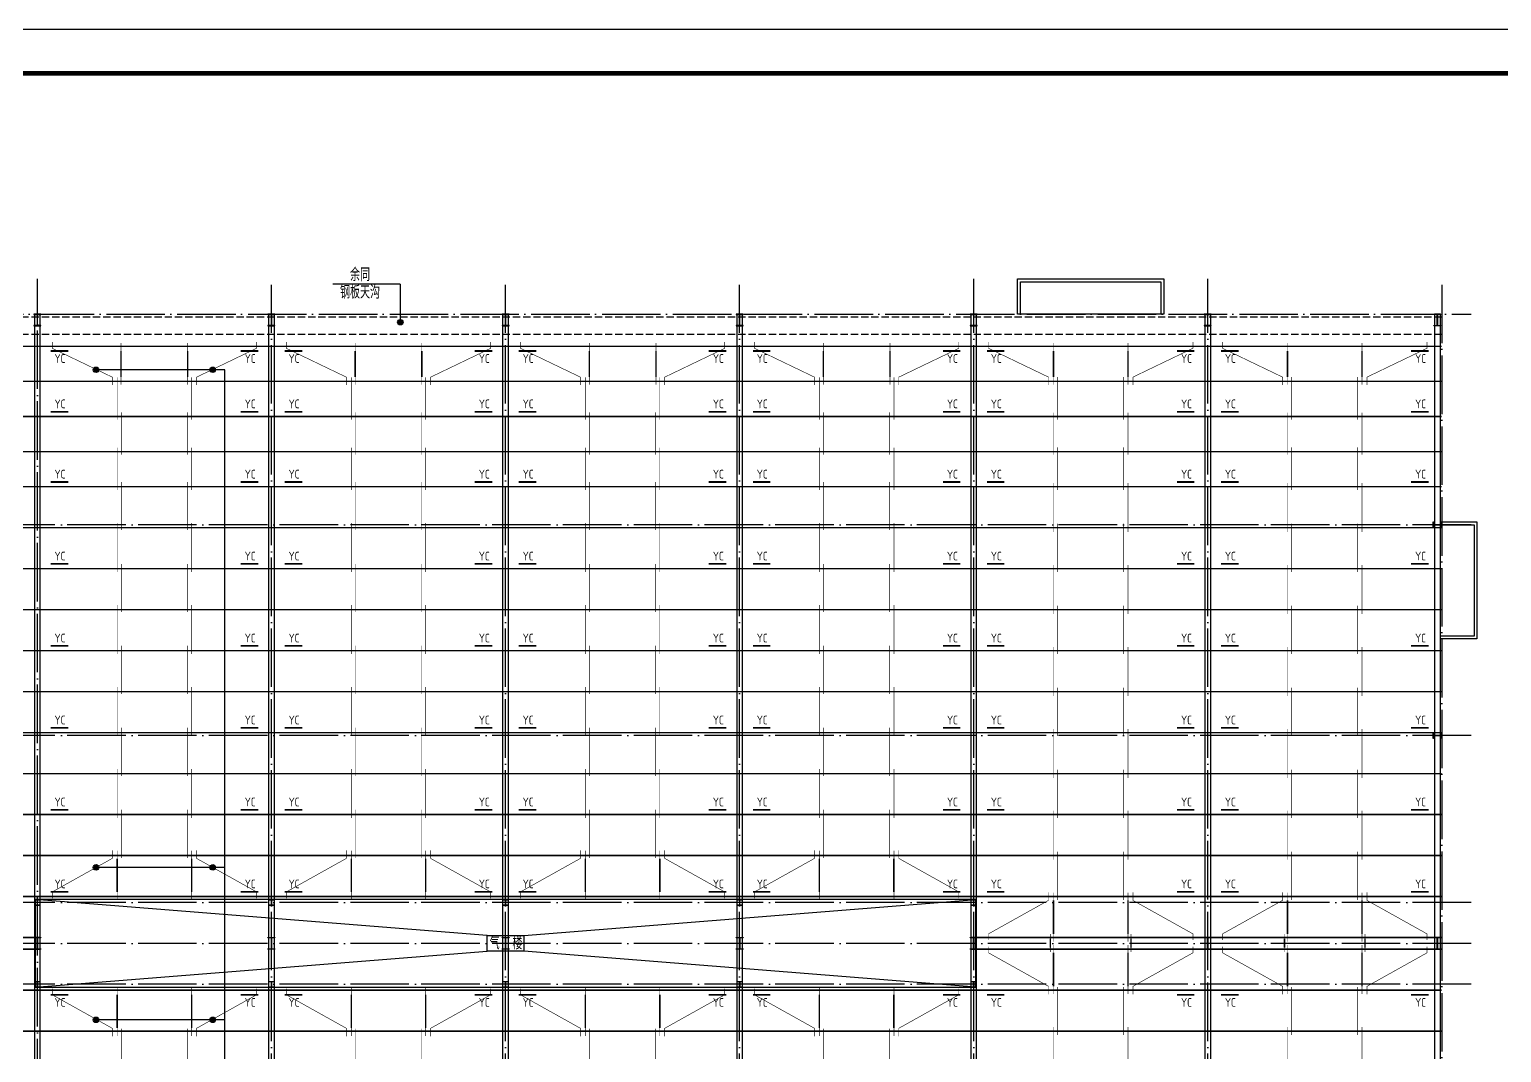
# Model space of a CAD drawing. Extents: x 32461 to 402082, y -617694 to 182569.
# Drawn here: x 104821 to 155135, y -263224 to -228270 of the extents above; entities that cross this region are included whole.
import ezdxf

# ---------------------------------------------------------------- set-up
doc = ezdxf.new("R2010")
doc.units = 0
doc.header["$LTSCALE"] = 1000
doc.header["$MEASUREMENT"] = 0
doc.linetypes.add('DASH', pattern=[0.35, 0.25, -0.1])
doc.linetypes.add('DOTE', pattern=[2.42, 2, -0.2, 0.02, -0.2])
doc.layers.get('0').update_dxf_attribs({"linetype": 'CONTINUOUS'})
for name, color, linetype in [('10014', 2, 'CONTINUOUS'), ('AXIS', 3, 'CONTINUOUS'), ('D', 4, 'CONTINUOUS'), ('DOTE', 252, 'CONTINUOUS'), ('PUB_DIM', 3, 'CONTINUOUS'), ('PUB_TITLE', 4, 'CONTINUOUS'), ('TEXT', 7, 'CONTINUOUS'), ('YP', 154, 'CONTINUOUS'), ('屋面隅撑', 1, 'CONTINUOUS'), ('檩条拉条', 253, 'CONTINUOUS'), ('钢柱', 3, 'CONTINUOUS')]:
    doc.layers.add(name, color=color, linetype=linetype)
doc.layers.add('钢架', color=6, linetype='CONTINUOUS', lineweight=25)
doc.styles.add('TSSD_REIN', font='atssdeng.shx', dxfattribs={"width": 0.7, "bigfont": 'atssdchn.shx'})

msp = doc.modelspace()

# ---------------------------------------------------------------- hatches: boundary and pattern name
at = {"layer": 'PUB_DIM'}
for points in [[(117495.6, -238366.1, 1), (117495.6, -238178.4, 1)], [(107191.5, -239897.4, -1), (107003.8, -239897.4, -1)], [(111180.6, -239897.4, -1), (110992.8, -239897.4, -1)], [(107191.5, -256899, -1), (107003.8, -256899, -1)], [(111180.6, -256899, -1), (110992.8, -256899, -1)], [(107191.5, -262106.3, -1), (107003.8, -262106.3, -1)], [(111180.6, -262106.3, -1), (110992.8, -262106.3, -1)]]:
    msp.add_hatch(color=256, dxfattribs=at).paths.add_polyline_path(points)

# ---------------------------------------------------------------- linework, layer by layer
for p, q in [((120464.9, -259221.9), (105018.1, -257993.4)), ((121721.4, -259221.9), (137168.1, -257993.4)), ((105018.1, -260993.4), (120464.9, -259764.9)), ((137168.1, -260993.4), (121721.4, -259764.9))]:
    msp.add_line(p, q)
msp.add_lwpolyline([(137168.1, -257993.4), (105018.1, -257993.4), (105018.1, -260993.4), (137168.1, -260993.4)], close=True)
at = {"layer": '10014', "const_width": 50}
for points in [[(153093.1, -239093.4), (89093.1, -239093.4)], [(153093.1, -240293.4), (89093.1, -240293.4)], [(153093.1, -241493.4), (89093.1, -241493.4)], [(153093.1, -242693.4), (89093.1, -242693.4)], [(153093.1, -243893.4), (89093.1, -243893.4)], [(153093.1, -245293.4), (89093.1, -245293.4)], [(153093.1, -246693.4), (89093.1, -246693.4)], [(153093.1, -248093.4), (89093.1, -248093.4)], [(153093.1, -249493.4), (89093.1, -249493.4)], [(153093.1, -250893.4), (89093.1, -250893.4)], [(153093.1, -252293.4), (89093.1, -252293.4)], [(153093.1, -253693.4), (89093.1, -253693.4)], [(153093.1, -255093.4), (89093.1, -255093.4)], [(153093.1, -256493.4), (89093.1, -256493.4)], [(153093.1, -257893.4), (89093.1, -257893.4)], [(105193.1, -259293.4), (89093.1, -259293.4)], [(153093.1, -259293.4), (136993.1, -259293.4)], [(105193.1, -259693.4), (89093.1, -259693.4)], [(153093.1, -259693.4), (136993.1, -259693.4)], [(153093.1, -261093.4), (89093.1, -261093.4)], [(153093.1, -262493.4), (89093.1, -262493.4)]]:
    msp.add_lwpolyline(points, dxfattribs=at)
at = {"layer": 'AXIS'}
msp.add_lwpolyline([(120464.7, -259221.9), (121721.4, -259221.9), (121721.4, -259764.9), (120464.7, -259764.9)], close=True, dxfattribs=at)
at = {"layer": 'D', "linetype": 'DASH'}
for p, q in [((153093.1, -238095), (89093.1, -238095)), ((153093.1, -238690.6), (89093.1, -238690.6))]:
    msp.add_line(p, q, dxfattribs=at)
at = {"layer": 'DOTE', "color": 251, "linetype": 'DOTE'}
for p, q in [((105093.1, -281693.4), (105093.1, -236793.4)), ((137093.1, -282193.4), (137093.1, -236793.4)), ((145093.1, -282193.4), (145093.1, -236793.4)), ((113093.1, -282193.4), (113093.1, -236993.4)), ((121093.1, -282193.4), (121093.1, -236993.4)), ((129093.1, -282193.4), (129093.1, -236993.4)), ((153093.1, -236993.4), (153093.1, -281993.4)), ((88093.1, -237993.4), (154093.1, -237993.4)), ((154093.1, -245193.4), (87893.1, -245193.4)), ((154093.1, -252393.4), (87893.1, -252393.4)), ((154093.1, -258093.4), (87893.1, -258093.4)), ((154093.1, -259493.4), (87893.1, -259493.4)), ((154093.1, -260893.4), (87893.1, -260893.4))]:
    msp.add_line(p, q, dxfattribs=at)
at = {"layer": 'PUB_DIM'}
for p, q in [((117495.6, -236969.9), (115193.7, -236969.9)), ((117495.6, -236969.9), (117495.6, -238366.1)), ((111495.3, -239897.4), (107098.6, -239897.4)), ((111495.3, -282016.8), (111495.3, -239897.4)), ((111495.3, -256899), (107098.6, -256899)), ((111495.3, -262106.3), (107098.6, -262106.3))]:
    msp.add_line(p, q, dxfattribs=at)
for centre in [(117495.6, -238272.2), (107097.7, -239897.4), (111086.7, -239897.4), (107097.7, -256899), (111086.7, -256899), (107097.7, -262106.3), (111086.7, -262106.3)]:
    msp.add_circle(centre, 93.9, dxfattribs=at)
at = {"layer": 'PUB_TITLE'}
msp.add_lwpolyline([(74273.1, -291269.7), (185723.1, -291269.7), (185723.1, -228269.7), (74273.1, -228269.7)], close=True, dxfattribs=at)
at = {"layer": 'PUB_TITLE', "const_width": 150}
msp.add_lwpolyline([(78023.1, -289769.7), (184223.1, -289769.7), (184223.1, -229769.7), (78023.1, -229769.7)], close=True, dxfattribs=at)
at = {"layer": 'YP'}
msp.add_lwpolyline([(138593.1, -236793.4), (143593.1, -236793.4), (143593.1, -237993.4), (138593.1, -237993.4)], close=True, dxfattribs=at)
for points in [[(138693.1, -237993.4), (138693.1, -236893.4), (143493.1, -236893.4), (143493.1, -237993.4)], [(153043.1, -245093.4), (154293.1, -245093.4), (154293.1, -249093.4), (153043.1, -249093.4)], [(153043.1, -245193.4), (154193.1, -245193.4), (154193.1, -248993.4), (153043.1, -248993.4)]]:
    msp.add_lwpolyline(points, dxfattribs=at)
at = {"layer": '屋面隅撑', "const_width": 60}
for points in [[(105546.4, -239255.8), (106146.4, -239255.8)], [(105546.4, -239255.8), (106146.4, -239255.8)], [(112639.7, -239255.8), (112039.7, -239255.8)], [(112639.7, -239255.8), (112039.7, -239255.8)], [(113546.4, -239255.8), (114146.4, -239255.8)], [(113546.4, -239255.8), (114146.4, -239255.8)], [(120639.7, -239255.8), (120039.7, -239255.8)], [(120639.7, -239255.8), (120039.7, -239255.8)], [(121546.4, -239255.8), (122146.4, -239255.8)], [(121546.4, -239255.8), (122146.4, -239255.8)], [(128639.7, -239255.8), (128039.7, -239255.8)], [(128639.7, -239255.8), (128039.7, -239255.8)], [(129546.4, -239255.8), (130146.4, -239255.8)], [(129546.4, -239255.8), (130146.4, -239255.8)], [(136639.7, -239255.8), (136039.7, -239255.8)], [(136639.7, -239255.8), (136039.7, -239255.8)], [(137546.4, -239255.8), (138146.4, -239255.8)], [(137546.4, -239255.8), (138146.4, -239255.8)], [(144639.7, -239255.8), (144039.7, -239255.8)], [(144639.7, -239255.8), (144039.7, -239255.8)], [(145546.4, -239255.8), (146146.4, -239255.8)], [(145546.4, -239255.8), (146146.4, -239255.8)], [(152639.7, -239255.8), (152039.7, -239255.8)], [(152639.7, -239255.8), (152039.7, -239255.8)], [(105546.4, -241330.9), (106146.4, -241330.9)], [(105546.4, -241330.9), (106146.4, -241330.9)], [(112639.7, -241330.9), (112039.7, -241330.9)], [(112639.7, -241330.9), (112039.7, -241330.9)], [(113546.4, -241330.9), (114146.4, -241330.9)], [(113546.4, -241330.9), (114146.4, -241330.9)], [(120639.7, -241330.9), (120039.7, -241330.9)], [(120639.7, -241330.9), (120039.7, -241330.9)], [(121546.4, -241330.9), (122146.4, -241330.9)], [(121546.4, -241330.9), (122146.4, -241330.9)], [(128639.7, -241330.9), (128039.7, -241330.9)], [(128639.7, -241330.9), (128039.7, -241330.9)], [(129546.4, -241330.9), (130146.4, -241330.9)], [(129546.4, -241330.9), (130146.4, -241330.9)], [(136639.7, -241330.9), (136039.7, -241330.9)], [(136639.7, -241330.9), (136039.7, -241330.9)], [(137546.4, -241330.9), (138146.4, -241330.9)], [(137546.4, -241330.9), (138146.4, -241330.9)], [(144639.7, -241330.9), (144039.7, -241330.9)], [(144639.7, -241330.9), (144039.7, -241330.9)], [(145546.4, -241330.9), (146146.4, -241330.9)], [(145546.4, -241330.9), (146146.4, -241330.9)], [(152639.7, -241330.9), (152039.7, -241330.9)], [(152639.7, -241330.9), (152039.7, -241330.9)], [(105546.4, -243730.9), (106146.4, -243730.9)], [(105546.4, -243730.9), (106146.4, -243730.9)], [(112639.7, -243730.9), (112039.7, -243730.9)], [(112639.7, -243730.9), (112039.7, -243730.9)], [(113546.4, -243730.9), (114146.4, -243730.9)], [(113546.4, -243730.9), (114146.4, -243730.9)], [(120639.7, -243730.9), (120039.7, -243730.9)], [(120639.7, -243730.9), (120039.7, -243730.9)], [(121546.4, -243730.9), (122146.4, -243730.9)], [(121546.4, -243730.9), (122146.4, -243730.9)], [(128639.7, -243730.9), (128039.7, -243730.9)], [(128639.7, -243730.9), (128039.7, -243730.9)], [(129546.4, -243730.9), (130146.4, -243730.9)], [(129546.4, -243730.9), (130146.4, -243730.9)], [(136639.7, -243730.9), (136039.7, -243730.9)], [(136639.7, -243730.9), (136039.7, -243730.9)], [(137546.4, -243730.9), (138146.4, -243730.9)], [(137546.4, -243730.9), (138146.4, -243730.9)], [(144639.7, -243730.9), (144039.7, -243730.9)], [(144639.7, -243730.9), (144039.7, -243730.9)], [(145546.4, -243730.9), (146146.4, -243730.9)], [(145546.4, -243730.9), (146146.4, -243730.9)], [(152639.7, -243730.9), (152039.7, -243730.9)], [(152639.7, -243730.9), (152039.7, -243730.9)], [(105546.4, -246530.9), (106146.4, -246530.9)], [(105546.4, -246530.9), (106146.4, -246530.9)], [(112639.7, -246530.9), (112039.7, -246530.9)], [(112639.7, -246530.9), (112039.7, -246530.9)], [(113546.4, -246530.9), (114146.4, -246530.9)], [(113546.4, -246530.9), (114146.4, -246530.9)], [(120639.7, -246530.9), (120039.7, -246530.9)], [(120639.7, -246530.9), (120039.7, -246530.9)], [(121546.4, -246530.9), (122146.4, -246530.9)], [(121546.4, -246530.9), (122146.4, -246530.9)], [(128639.7, -246530.9), (128039.7, -246530.9)], [(128639.7, -246530.9), (128039.7, -246530.9)], [(129546.4, -246530.9), (130146.4, -246530.9)], [(129546.4, -246530.9), (130146.4, -246530.9)], [(136639.7, -246530.9), (136039.7, -246530.9)], [(136639.7, -246530.9), (136039.7, -246530.9)], [(137546.4, -246530.9), (138146.4, -246530.9)], [(137546.4, -246530.9), (138146.4, -246530.9)], [(144639.7, -246530.9), (144039.7, -246530.9)], [(144639.7, -246530.9), (144039.7, -246530.9)], [(145546.4, -246530.9), (146146.4, -246530.9)], [(145546.4, -246530.9), (146146.4, -246530.9)], [(152639.7, -246530.9), (152039.7, -246530.9)], [(152639.7, -246530.9), (152039.7, -246530.9)], [(105546.4, -249330.9), (106146.4, -249330.9)], [(105546.4, -249330.9), (106146.4, -249330.9)], [(112639.7, -249330.9), (112039.7, -249330.9)], [(112639.7, -249330.9), (112039.7, -249330.9)], [(113546.4, -249330.9), (114146.4, -249330.9)], [(113546.4, -249330.9), (114146.4, -249330.9)], [(120639.7, -249330.9), (120039.7, -249330.9)], [(120639.7, -249330.9), (120039.7, -249330.9)], [(121546.4, -249330.9), (122146.4, -249330.9)], [(121546.4, -249330.9), (122146.4, -249330.9)], [(128639.7, -249330.9), (128039.7, -249330.9)], [(128639.7, -249330.9), (128039.7, -249330.9)], [(129546.4, -249330.9), (130146.4, -249330.9)], [(129546.4, -249330.9), (130146.4, -249330.9)], [(136639.7, -249330.9), (136039.7, -249330.9)], [(136639.7, -249330.9), (136039.7, -249330.9)], [(137546.4, -249330.9), (138146.4, -249330.9)], [(137546.4, -249330.9), (138146.4, -249330.9)], [(144639.7, -249330.9), (144039.7, -249330.9)], [(144639.7, -249330.9), (144039.7, -249330.9)], [(145546.4, -249330.9), (146146.4, -249330.9)], [(145546.4, -249330.9), (146146.4, -249330.9)], [(152639.7, -249330.9), (152039.7, -249330.9)], [(152639.7, -249330.9), (152039.7, -249330.9)], [(105546.4, -252130.9), (106146.4, -252130.9)], [(105546.4, -252130.9), (106146.4, -252130.9)], [(112639.7, -252130.9), (112039.7, -252130.9)], [(112639.7, -252130.9), (112039.7, -252130.9)], [(113546.4, -252130.9), (114146.4, -252130.9)], [(113546.4, -252130.9), (114146.4, -252130.9)], [(120639.7, -252130.9), (120039.7, -252130.9)], [(120639.7, -252130.9), (120039.7, -252130.9)], [(121546.4, -252130.9), (122146.4, -252130.9)], [(121546.4, -252130.9), (122146.4, -252130.9)], [(128639.7, -252130.9), (128039.7, -252130.9)], [(128639.7, -252130.9), (128039.7, -252130.9)], [(129546.4, -252130.9), (130146.4, -252130.9)], [(129546.4, -252130.9), (130146.4, -252130.9)], [(136639.7, -252130.9), (136039.7, -252130.9)], [(136639.7, -252130.9), (136039.7, -252130.9)], [(137546.4, -252130.9), (138146.4, -252130.9)], [(137546.4, -252130.9), (138146.4, -252130.9)], [(144639.7, -252130.9), (144039.7, -252130.9)], [(144639.7, -252130.9), (144039.7, -252130.9)], [(145546.4, -252130.9), (146146.4, -252130.9)], [(145546.4, -252130.9), (146146.4, -252130.9)], [(152639.7, -252130.9), (152039.7, -252130.9)], [(152639.7, -252130.9), (152039.7, -252130.9)], [(105546.4, -254930.9), (106146.4, -254930.9)], [(105546.4, -254930.9), (106146.4, -254930.9)], [(112639.7, -254930.9), (112039.7, -254930.9)], [(112639.7, -254930.9), (112039.7, -254930.9)], [(113546.4, -254930.9), (114146.4, -254930.9)], [(113546.4, -254930.9), (114146.4, -254930.9)], [(120639.7, -254930.9), (120039.7, -254930.9)], [(120639.7, -254930.9), (120039.7, -254930.9)], [(121546.4, -254930.9), (122146.4, -254930.9)], [(121546.4, -254930.9), (122146.4, -254930.9)], [(128639.7, -254930.9), (128039.7, -254930.9)], [(128639.7, -254930.9), (128039.7, -254930.9)], [(129546.4, -254930.9), (130146.4, -254930.9)], [(129546.4, -254930.9), (130146.4, -254930.9)], [(136639.7, -254930.9), (136039.7, -254930.9)], [(136639.7, -254930.9), (136039.7, -254930.9)], [(137546.4, -254930.9), (138146.4, -254930.9)], [(137546.4, -254930.9), (138146.4, -254930.9)], [(144639.7, -254930.9), (144039.7, -254930.9)], [(144639.7, -254930.9), (144039.7, -254930.9)], [(145546.4, -254930.9), (146146.4, -254930.9)], [(145546.4, -254930.9), (146146.4, -254930.9)], [(152639.7, -254930.9), (152039.7, -254930.9)], [(152639.7, -254930.9), (152039.7, -254930.9)], [(105546.4, -257730.9), (106146.4, -257730.9)], [(105546.4, -257730.9), (106146.4, -257730.9)], [(112639.7, -257730.9), (112039.7, -257730.9)], [(112639.7, -257730.9), (112039.7, -257730.9)], [(113546.4, -257730.9), (114146.4, -257730.9)], [(113546.4, -257730.9), (114146.4, -257730.9)], [(120639.7, -257730.9), (120039.7, -257730.9)], [(120639.7, -257730.9), (120039.7, -257730.9)], [(121546.4, -257730.9), (122146.4, -257730.9)], [(121546.4, -257730.9), (122146.4, -257730.9)], [(128639.7, -257730.9), (128039.7, -257730.9)], [(128639.7, -257730.9), (128039.7, -257730.9)], [(129546.4, -257730.9), (130146.4, -257730.9)], [(129546.4, -257730.9), (130146.4, -257730.9)], [(136639.7, -257730.9), (136039.7, -257730.9)], [(136639.7, -257730.9), (136039.7, -257730.9)], [(137546.4, -257730.9), (138146.4, -257730.9)], [(137546.4, -257730.9), (138146.4, -257730.9)], [(144639.7, -257730.9), (144039.7, -257730.9)], [(144639.7, -257730.9), (144039.7, -257730.9)], [(145546.4, -257730.9), (146146.4, -257730.9)], [(145546.4, -257730.9), (146146.4, -257730.9)], [(152639.7, -257730.9), (152039.7, -257730.9)], [(152639.7, -257730.9), (152039.7, -257730.9)], [(105546.4, -261255.8), (106146.4, -261255.8)], [(105546.4, -261255.8), (106146.4, -261255.8)], [(112639.7, -261255.8), (112039.7, -261255.8)], [(112639.7, -261255.8), (112039.7, -261255.8)], [(113546.4, -261255.8), (114146.4, -261255.8)], [(113546.4, -261255.8), (114146.4, -261255.8)], [(120639.7, -261255.8), (120039.7, -261255.8)], [(120639.7, -261255.8), (120039.7, -261255.8)], [(121546.4, -261255.8), (122146.4, -261255.8)], [(121546.4, -261255.8), (122146.4, -261255.8)], [(128639.7, -261255.8), (128039.7, -261255.8)], [(128639.7, -261255.8), (128039.7, -261255.8)], [(129546.4, -261255.8), (130146.4, -261255.8)], [(129546.4, -261255.8), (130146.4, -261255.8)], [(136639.7, -261255.8), (136039.7, -261255.8)], [(136639.7, -261255.8), (136039.7, -261255.8)], [(137546.4, -261255.8), (138146.4, -261255.8)], [(137546.4, -261255.8), (138146.4, -261255.8)], [(144639.7, -261255.8), (144039.7, -261255.8)], [(144639.7, -261255.8), (144039.7, -261255.8)], [(145546.4, -261255.8), (146146.4, -261255.8)], [(145546.4, -261255.8), (146146.4, -261255.8)], [(152639.7, -261255.8), (152039.7, -261255.8)], [(152639.7, -261255.8), (152039.7, -261255.8)]]:
    msp.add_lwpolyline(points, dxfattribs=at)
at = {"layer": '檩条拉条', "color": 1}
for points, const_width in [([(105600.6, -238949), (105600.6, -239162.9), (107650.3, -240147.9), (107650.3, -240422.4)], 20), ([(107953.9, -240407.4), (107953.9, -238981.7)], 20), ([(110232.2, -240407.4), (110232.2, -238981.7)], 20), ([(112585.5, -238949), (112585.5, -239162.9), (110535.8, -240147.9), (110535.8, -240422.4)], 20), ([(113600.6, -238949), (113600.6, -239162.9), (115650.3, -240147.9), (115650.3, -240422.4)], 20), ([(115953.9, -240407.4), (115953.9, -238981.7)], 20), ([(118232.2, -240407.4), (118232.2, -238981.7)], 20), ([(120585.5, -238949), (120585.5, -239162.9), (118535.8, -240147.9), (118535.8, -240422.4)], 20), ([(121600.6, -238949), (121600.6, -239162.9), (123650.3, -240147.9), (123650.3, -240422.4)], 20), ([(123953.9, -240407.4), (123953.9, -238981.7)], 20), ([(126232.2, -240407.4), (126232.2, -238981.7)], 20), ([(128585.5, -238949), (128585.5, -239162.9), (126535.8, -240147.9), (126535.8, -240422.4)], 20), ([(129600.6, -238949), (129600.6, -239162.9), (131650.3, -240147.9), (131650.3, -240422.4)], 20), ([(131953.9, -240407.4), (131953.9, -238981.7)], 20), ([(134232.2, -240407.4), (134232.2, -238981.7)], 20), ([(136585.5, -238949), (136585.5, -239162.9), (134535.8, -240147.9), (134535.8, -240422.4)], 20), ([(137600.6, -238949), (137600.6, -239162.9), (139650.3, -240147.9), (139650.3, -240422.4)], 20), ([(139820, -240407.4), (139820, -238981.7)], 20), ([(142366.1, -240407.4), (142366.1, -238981.7)], 20), ([(144585.5, -238949), (144585.5, -239162.9), (142535.8, -240147.9), (142535.8, -240422.4)], 20), ([(145600.6, -238949), (145600.6, -239162.9), (147650.3, -240147.9), (147650.3, -240422.4)], 20), ([(147820, -240407.4), (147820, -238981.7)], 20), ([(150366.1, -240407.4), (150366.1, -238981.7)], 20), ([(152585.5, -238949), (152585.5, -239162.9), (150535.8, -240147.9), (150535.8, -240422.4)], 20), ([(107953.9, -240144.4), (107953.9, -239251.3)], 50), ([(110232.2, -240144.4), (110232.2, -239251.3)], 50), ([(115953.9, -240144.4), (115953.9, -239251.3)], 50), ([(118232.2, -240144.4), (118232.2, -239251.3)], 50), ([(123953.9, -240144.4), (123953.9, -239251.3)], 50), ([(126232.2, -240144.4), (126232.2, -239251.3)], 50), ([(131953.9, -240144.4), (131953.9, -239251.3)], 50), ([(134232.2, -240144.4), (134232.2, -239251.3)], 50), ([(139820, -240144.4), (139820, -239251.3)], 50), ([(142366.1, -240144.4), (142366.1, -239251.3)], 50), ([(147820, -240144.4), (147820, -239251.3)], 50), ([(150366.1, -240144.4), (150366.1, -239251.3)], 50), ([(107820, -240157.2), (107820, -241600.6)], 20), ([(110366.1, -240157.2), (110366.1, -241600.6)], 20), ([(115820, -240157.2), (115820, -241600.6)], 20), ([(118366.1, -240157.2), (118366.1, -241600.6)], 20), ([(123820, -240157.2), (123820, -241600.6)], 20), ([(126366.1, -240157.2), (126366.1, -241600.6)], 20), ([(131820, -240157.2), (131820, -241600.6)], 20), ([(134366.1, -240157.2), (134366.1, -241600.6)], 20), ([(139965.2, -241599.5), (139965.2, -240149.2)], 20), ([(142220.9, -241599.5), (142220.9, -240149.2)], 20), ([(147965.2, -241599.5), (147965.2, -240149.2)], 20), ([(150220.9, -241599.5), (150220.9, -240149.2)], 20), ([(107965.2, -242799.5), (107965.2, -241349.2)], 20), ([(110220.9, -242799.5), (110220.9, -241349.2)], 20), ([(115965.2, -242799.5), (115965.2, -241349.2)], 20), ([(118220.9, -242799.5), (118220.9, -241349.2)], 20), ([(123965.2, -242799.5), (123965.2, -241349.2)], 20), ([(126220.9, -242799.5), (126220.9, -241349.2)], 20), ([(131965.2, -242799.5), (131965.2, -241349.2)], 20), ([(134220.9, -242799.5), (134220.9, -241349.2)], 20), ([(139820, -241357.2), (139820, -242800.6)], 20), ([(142366.1, -241357.2), (142366.1, -242800.6)], 20), ([(147820, -241357.2), (147820, -242800.6)], 20), ([(150366.1, -241357.2), (150366.1, -242800.6)], 20), ([(107820, -242557.2), (107820, -244000.6)], 20), ([(110366.1, -242557.2), (110366.1, -244000.6)], 20), ([(115820, -242557.2), (115820, -244000.6)], 20), ([(118366.1, -242557.2), (118366.1, -244000.6)], 20), ([(123820, -242557.2), (123820, -244000.6)], 20), ([(126366.1, -242557.2), (126366.1, -244000.6)], 20), ([(131820, -242557.2), (131820, -244000.6)], 20), ([(134366.1, -242557.2), (134366.1, -244000.6)], 20), ([(139965.2, -244007.3), (139965.2, -242544.5)], 20), ([(142220.9, -244007.3), (142220.9, -242544.5)], 20), ([(147965.2, -244007.3), (147965.2, -242544.5)], 20), ([(150220.9, -244007.3), (150220.9, -242544.5)], 20), ([(107965.2, -245374.9), (107965.2, -243727.7)], 20), ([(110220.9, -245374.9), (110220.9, -243727.7)], 20), ([(115965.2, -245374.9), (115965.2, -243727.7)], 20), ([(118220.9, -245374.9), (118220.9, -243727.7)], 20), ([(123965.2, -245374.9), (123965.2, -243727.7)], 20), ([(126220.9, -245374.9), (126220.9, -243727.7)], 20), ([(131965.2, -245374.9), (131965.2, -243727.7)], 20), ([(134220.9, -245374.9), (134220.9, -243727.7)], 20), ([(139820, -243765), (139820, -245439.6)], 20), ([(142366.1, -243765), (142366.1, -245439.6)], 20), ([(147820, -243765), (147820, -245439.6)], 20), ([(150366.1, -243765), (150366.1, -245439.6)], 20), ([(107820, -245132.6), (107820, -246807.2)], 20), ([(110366.1, -245132.6), (110366.1, -246807.2)], 20), ([(115820, -245132.6), (115820, -246807.2)], 20), ([(118366.1, -245132.6), (118366.1, -246807.2)], 20), ([(123820, -245132.6), (123820, -246807.2)], 20), ([(126366.1, -245132.6), (126366.1, -246807.2)], 20), ([(131820, -245132.6), (131820, -246807.2)], 20), ([(134366.1, -245132.6), (134366.1, -246807.2)], 20), ([(139965.2, -246807.3), (139965.2, -245160.1)], 20), ([(142220.9, -246807.3), (142220.9, -245160.1)], 20), ([(147965.2, -246807.3), (147965.2, -245160.1)], 20), ([(150220.9, -246807.3), (150220.9, -245160.1)], 20), ([(107965.2, -248174.9), (107965.2, -246527.7)], 20), ([(110220.9, -248174.9), (110220.9, -246527.7)], 20), ([(115965.2, -248174.9), (115965.2, -246527.7)], 20), ([(118220.9, -248174.9), (118220.9, -246527.7)], 20), ([(123965.2, -248174.9), (123965.2, -246527.7)], 20), ([(126220.9, -248174.9), (126220.9, -246527.7)], 20), ([(131965.2, -248174.9), (131965.2, -246527.7)], 20), ([(134220.9, -248174.9), (134220.9, -246527.7)], 20), ([(139820, -246565), (139820, -248239.6)], 20), ([(142366.1, -246565), (142366.1, -248239.6)], 20), ([(147820, -246565), (147820, -248239.6)], 20), ([(150366.1, -246565), (150366.1, -248239.6)], 20), ([(107820, -247932.6), (107820, -249607.2)], 20), ([(110366.1, -247932.6), (110366.1, -249607.2)], 20), ([(115820, -247932.6), (115820, -249607.2)], 20), ([(118366.1, -247932.6), (118366.1, -249607.2)], 20), ([(123820, -247932.6), (123820, -249607.2)], 20), ([(126366.1, -247932.6), (126366.1, -249607.2)], 20), ([(131820, -247932.6), (131820, -249607.2)], 20), ([(134366.1, -247932.6), (134366.1, -249607.2)], 20), ([(139965.2, -249607.3), (139965.2, -247960.1)], 20), ([(142220.9, -249607.3), (142220.9, -247960.1)], 20), ([(147965.2, -249607.3), (147965.2, -247960.1)], 20), ([(150220.9, -249607.3), (150220.9, -247960.1)], 20), ([(107965.2, -250974.9), (107965.2, -249327.7)], 20), ([(110220.9, -250974.9), (110220.9, -249327.7)], 20), ([(115965.2, -250974.9), (115965.2, -249327.7)], 20), ([(118220.9, -250974.9), (118220.9, -249327.7)], 20), ([(123965.2, -250974.9), (123965.2, -249327.7)], 20), ([(126220.9, -250974.9), (126220.9, -249327.7)], 20), ([(131965.2, -250974.9), (131965.2, -249327.7)], 20), ([(134220.9, -250974.9), (134220.9, -249327.7)], 20), ([(139820, -249365), (139820, -251039.6)], 20), ([(142366.1, -249365), (142366.1, -251039.6)], 20), ([(147820, -249365), (147820, -251039.6)], 20), ([(150366.1, -249365), (150366.1, -251039.6)], 20), ([(107820, -250732.6), (107820, -252407.2)], 20), ([(110366.1, -250732.6), (110366.1, -252407.2)], 20), ([(115820, -250732.6), (115820, -252407.2)], 20), ([(118366.1, -250732.6), (118366.1, -252407.2)], 20), ([(123820, -250732.6), (123820, -252407.2)], 20), ([(126366.1, -250732.6), (126366.1, -252407.2)], 20), ([(131820, -250732.6), (131820, -252407.2)], 20), ([(134366.1, -250732.6), (134366.1, -252407.2)], 20), ([(139965.2, -252407.3), (139965.2, -250760.1)], 20), ([(142220.9, -252407.3), (142220.9, -250760.1)], 20), ([(147965.2, -252407.3), (147965.2, -250760.1)], 20), ([(150220.9, -252407.3), (150220.9, -250760.1)], 20), ([(107965.2, -253774.9), (107965.2, -252127.7)], 20), ([(110220.9, -253774.9), (110220.9, -252127.7)], 20), ([(115965.2, -253774.9), (115965.2, -252127.7)], 20), ([(118220.9, -253774.9), (118220.9, -252127.7)], 20), ([(123965.2, -253774.9), (123965.2, -252127.7)], 20), ([(126220.9, -253774.9), (126220.9, -252127.7)], 20), ([(131965.2, -253774.9), (131965.2, -252127.7)], 20), ([(134220.9, -253774.9), (134220.9, -252127.7)], 20), ([(139820, -252165), (139820, -253839.6)], 20), ([(142366.1, -252165), (142366.1, -253839.6)], 20), ([(147820, -252165), (147820, -253839.6)], 20), ([(150366.1, -252165), (150366.1, -253839.6)], 20), ([(107820, -253532.6), (107820, -255207.2)], 20), ([(110366.1, -253532.6), (110366.1, -255207.2)], 20), ([(115820, -253532.6), (115820, -255207.2)], 20), ([(118366.1, -253532.6), (118366.1, -255207.2)], 20), ([(123820, -253532.6), (123820, -255207.2)], 20), ([(126366.1, -253532.6), (126366.1, -255207.2)], 20), ([(131820, -253532.6), (131820, -255207.2)], 20), ([(134366.1, -253532.6), (134366.1, -255207.2)], 20), ([(139965.2, -255207.3), (139965.2, -253560.1)], 20), ([(142220.9, -255207.3), (142220.9, -253560.1)], 20), ([(147965.2, -255207.3), (147965.2, -253560.1)], 20), ([(150220.9, -255207.3), (150220.9, -253560.1)], 20), ([(107965.2, -256574.9), (107965.2, -254927.7)], 20), ([(110220.9, -256574.9), (110220.9, -254927.7)], 20), ([(115965.2, -256574.9), (115965.2, -254927.7)], 20), ([(118220.9, -256574.9), (118220.9, -254927.7)], 20), ([(123965.2, -256574.9), (123965.2, -254927.7)], 20), ([(126220.9, -256574.9), (126220.9, -254927.7)], 20), ([(131965.2, -256574.9), (131965.2, -254927.7)], 20), ([(134220.9, -256574.9), (134220.9, -254927.7)], 20), ([(139820, -254965), (139820, -256639.6)], 20), ([(142366.1, -254965), (142366.1, -256639.6)], 20), ([(147820, -254965), (147820, -256639.6)], 20), ([(150366.1, -254965), (150366.1, -256639.6)], 20), ([(105600.6, -257950.4), (105600.6, -257736.5), (107650.3, -256592.1), (107650.3, -256317.6)], 20), ([(107820, -256595.5), (107820, -257737.6)], 50), ([(107820, -256332.6), (107820, -258007.2)], 20), ([(110366.1, -256595.5), (110366.1, -257737.6)], 50), ([(110366.1, -256332.6), (110366.1, -258007.2)], 20), ([(112585.5, -257950.4), (112585.5, -257736.5), (110535.8, -256592.1), (110535.8, -256317.6)], 20), ([(113600.6, -257950.4), (113600.6, -257736.5), (115650.3, -256592.1), (115650.3, -256317.6)], 20), ([(115820, -256595.5), (115820, -257737.6)], 50), ([(115820, -256332.6), (115820, -258007.2)], 20), ([(118366.1, -256595.5), (118366.1, -257737.6)], 50), ([(118366.1, -256332.6), (118366.1, -258007.2)], 20), ([(120585.5, -257950.4), (120585.5, -257736.5), (118535.8, -256592.1), (118535.8, -256317.6)], 20), ([(121600.6, -257950.4), (121600.6, -257736.5), (123650.3, -256592.1), (123650.3, -256317.6)], 20), ([(123820, -256595.5), (123820, -257737.6)], 50), ([(123820, -256332.6), (123820, -258007.2)], 20), ([(126366.1, -256595.5), (126366.1, -257737.6)], 50), ([(126366.1, -256332.6), (126366.1, -258007.2)], 20), ([(128585.5, -257950.4), (128585.5, -257736.5), (126535.8, -256592.1), (126535.8, -256317.6)], 20), ([(129600.6, -257950.4), (129600.6, -257736.5), (131650.3, -256592.1), (131650.3, -256317.6)], 20), ([(131820, -256595.5), (131820, -257737.6)], 50), ([(131820, -256332.6), (131820, -258007.2)], 20), ([(134366.1, -256595.5), (134366.1, -257737.6)], 50), ([(134366.1, -256332.6), (134366.1, -258007.2)], 20), ([(136585.5, -257950.4), (136585.5, -257736.5), (134535.8, -256592.1), (134535.8, -256317.6)], 20), ([(139965.2, -258007.3), (139965.2, -256360.1)], 20), ([(142220.9, -258007.3), (142220.9, -256360.1)], 20), ([(147965.2, -258007.3), (147965.2, -256360.1)], 20), ([(150220.9, -258007.3), (150220.9, -256360.1)], 20), ([(137600.6, -259382.8), (137600.6, -259168.9), (139650.3, -258024.5), (139650.3, -257750)], 20), ([(139820, -258028), (139820, -259170)], 50), ([(139820, -257765), (139820, -259439.6)], 20), ([(142366.1, -258028), (142366.1, -259170)], 50), ([(142366.1, -257765), (142366.1, -259439.6)], 20), ([(144585.5, -259382.8), (144585.5, -259168.9), (142535.8, -258024.5), (142535.8, -257750)], 20), ([(145600.6, -259382.8), (145600.6, -259168.9), (147650.3, -258024.5), (147650.3, -257750)], 20), ([(147820, -258028), (147820, -259170)], 50), ([(147820, -257765), (147820, -259439.6)], 20), ([(150366.1, -258028), (150366.1, -259170)], 50), ([(150366.1, -257765), (150366.1, -259439.6)], 20), ([(152585.5, -259382.8), (152585.5, -259168.9), (150535.8, -258024.5), (150535.8, -257750)], 20), ([(137600.6, -259603.9), (137600.6, -259817.9), (139650.3, -260962.3), (139650.3, -261236.7)], 20), ([(139715.5, -259637.2), (139715.5, -259333.7)], 50), ([(139715.5, -259786.8), (139715.5, -259178.8)], 20), ([(139820, -261221.8), (139820, -259547.2)], 20), ([(142366.1, -261221.8), (142366.1, -259547.2)], 20), ([(142470.6, -259637.2), (142470.6, -259333.7)], 50), ([(142470.6, -259786.8), (142470.6, -259178.8)], 20), ([(144585.5, -259603.9), (144585.5, -259817.9), (142535.8, -260962.3), (142535.8, -261236.7)], 20), ([(145600.6, -259603.9), (145600.6, -259817.9), (147650.3, -260962.3), (147650.3, -261236.7)], 20), ([(147715.5, -259637.2), (147715.5, -259333.7)], 50), ([(147715.5, -259786.8), (147715.5, -259178.8)], 20), ([(147820, -261221.8), (147820, -259547.2)], 20), ([(150366.1, -261221.8), (150366.1, -259547.2)], 20), ([(150470.6, -259637.2), (150470.6, -259333.7)], 50), ([(150470.6, -259786.8), (150470.6, -259178.8)], 20), ([(152585.5, -259603.9), (152585.5, -259817.9), (150535.8, -260962.3), (150535.8, -261236.7)], 20), ([(139820, -260958.8), (139820, -259816.8)], 50), ([(142366.1, -260958.8), (142366.1, -259816.8)], 50), ([(147820, -260958.8), (147820, -259816.8)], 50), ([(150366.1, -260958.8), (150366.1, -259816.8)], 50), ([(105600.6, -261036.4), (105600.6, -261250.3), (107650.3, -262394.7), (107650.3, -262669.2)], 20), ([(107820, -262654.2), (107820, -260979.6)], 20), ([(110366.1, -262654.2), (110366.1, -260979.6)], 20), ([(112585.5, -261036.4), (112585.5, -261250.3), (110535.8, -262394.7), (110535.8, -262669.2)], 20), ([(113600.6, -261036.4), (113600.6, -261250.3), (115650.3, -262394.7), (115650.3, -262669.2)], 20), ([(115820, -262654.2), (115820, -260979.6)], 20), ([(118366.1, -262654.2), (118366.1, -260979.6)], 20), ([(120585.5, -261036.4), (120585.5, -261250.3), (118535.8, -262394.7), (118535.8, -262669.2)], 20), ([(121600.6, -261036.4), (121600.6, -261250.3), (123650.3, -262394.7), (123650.3, -262669.2)], 20), ([(123820, -262654.2), (123820, -260979.6)], 20), ([(126366.1, -262654.2), (126366.1, -260979.6)], 20), ([(128585.5, -261036.4), (128585.5, -261250.3), (126535.8, -262394.7), (126535.8, -262669.2)], 20), ([(129600.6, -261036.4), (129600.6, -261250.3), (131650.3, -262394.7), (131650.3, -262669.2)], 20), ([(131820, -262654.2), (131820, -260979.6)], 20), ([(134366.1, -262654.2), (134366.1, -260979.6)], 20), ([(136585.5, -261036.4), (136585.5, -261250.3), (134535.8, -262394.7), (134535.8, -262669.2)], 20), ([(139965.2, -260979.4), (139965.2, -262626.7)], 20), ([(142220.9, -260979.4), (142220.9, -262626.7)], 20), ([(147965.2, -260979.4), (147965.2, -262626.7)], 20), ([(150220.9, -260979.4), (150220.9, -262626.7)], 20), ([(107820, -262391.2), (107820, -261249.2)], 50), ([(110366.1, -262391.2), (110366.1, -261249.2)], 50), ([(115820, -262391.2), (115820, -261249.2)], 50), ([(118366.1, -262391.2), (118366.1, -261249.2)], 50), ([(123820, -262391.2), (123820, -261249.2)], 50), ([(126366.1, -262391.2), (126366.1, -261249.2)], 50), ([(131820, -262391.2), (131820, -261249.2)], 50), ([(134366.1, -262391.2), (134366.1, -261249.2)], 50), ([(107965.2, -262411.9), (107965.2, -264059.1)], 20), ([(110220.9, -262411.9), (110220.9, -264059.1)], 20), ([(115965.2, -262411.9), (115965.2, -264059.1)], 20), ([(118220.9, -262411.9), (118220.9, -264059.1)], 20), ([(123965.2, -262411.9), (123965.2, -264059.1)], 20), ([(126220.9, -262411.9), (126220.9, -264059.1)], 20), ([(131965.2, -262411.9), (131965.2, -264059.1)], 20), ([(134220.9, -262411.9), (134220.9, -264059.1)], 20), ([(139820, -264021.8), (139820, -262347.2)], 20), ([(142366.1, -264021.8), (142366.1, -262347.2)], 20), ([(147820, -264021.8), (147820, -262347.2)], 20), ([(150366.1, -264021.8), (150366.1, -262347.2)], 20)]:
    msp.add_lwpolyline(points, dxfattribs=dict(at, const_width=const_width))
at = {"layer": '钢架'}
for points in [[(105193.1, -280993.4), (105193.1, -237993.4), (104993.1, -237993.4), (104993.1, -280993.4), (105193.1, -280993.4)], [(113193.1, -280993.4), (113193.1, -237993.4), (112993.1, -237993.4), (112993.1, -280993.4), (113193.1, -280993.4)], [(121193.1, -280993.4), (121193.1, -237993.4), (120993.1, -237993.4), (120993.1, -280993.4), (121193.1, -280993.4)], [(129193.1, -280993.4), (129193.1, -237993.4), (128993.1, -237993.4), (128993.1, -280993.4), (129193.1, -280993.4)], [(137193.1, -280993.4), (137193.1, -237993.4), (136993.1, -237993.4), (136993.1, -280993.4), (137193.1, -280993.4)], [(145193.1, -280993.4), (145193.1, -237993.4), (144993.1, -237993.4), (144993.1, -280993.4), (145193.1, -280993.4)], [(153043.1, -280993.4), (153043.1, -237993.4), (152843.1, -237993.4), (152843.1, -280993.4), (153043.1, -280993.4)]]:
    msp.add_lwpolyline(points, dxfattribs=at)
at = {"layer": '钢柱'}
for points in [[(105213.1, -237993.4), (104973.1, -237993.4), (104973.1, -238003.4), (105089.1, -238003.4), (105089.1, -238383.4), (104973.1, -238383.4), (104973.1, -238393.4), (105213.1, -238393.4), (105213.1, -238383.4), (105097.1, -238383.4), (105097.1, -238003.4), (105213.1, -238003.4), (105213.1, -237993.4)], [(113213.1, -237993.4), (112973.1, -237993.4), (112973.1, -238003.4), (113089.1, -238003.4), (113089.1, -238383.4), (112973.1, -238383.4), (112973.1, -238393.4), (113213.1, -238393.4), (113213.1, -238383.4), (113097.1, -238383.4), (113097.1, -238003.4), (113213.1, -238003.4), (113213.1, -237993.4)], [(121213.1, -237993.4), (120973.1, -237993.4), (120973.1, -238003.4), (121089.1, -238003.4), (121089.1, -238383.4), (120973.1, -238383.4), (120973.1, -238393.4), (121213.1, -238393.4), (121213.1, -238383.4), (121097.1, -238383.4), (121097.1, -238003.4), (121213.1, -238003.4), (121213.1, -237993.4)], [(129213.1, -237993.4), (128973.1, -237993.4), (128973.1, -238003.4), (129089.1, -238003.4), (129089.1, -238383.4), (128973.1, -238383.4), (128973.1, -238393.4), (129213.1, -238393.4), (129213.1, -238383.4), (129097.1, -238383.4), (129097.1, -238003.4), (129213.1, -238003.4), (129213.1, -237993.4)], [(137213.1, -237993.4), (136973.1, -237993.4), (136973.1, -238003.4), (137089.1, -238003.4), (137089.1, -238383.4), (136973.1, -238383.4), (136973.1, -238393.4), (137213.1, -238393.4), (137213.1, -238383.4), (137097.1, -238383.4), (137097.1, -238003.4), (137213.1, -238003.4), (137213.1, -237993.4)], [(145213.1, -237993.4), (144973.1, -237993.4), (144973.1, -238003.4), (145089.1, -238003.4), (145089.1, -238383.4), (144973.1, -238383.4), (144973.1, -238393.4), (145213.1, -238393.4), (145213.1, -238383.4), (145097.1, -238383.4), (145097.1, -238003.4), (145213.1, -238003.4), (145213.1, -237993.4)], [(152823.1, -237993.4), (153063.1, -237993.4), (153063.1, -238003.4), (152947.1, -238003.4), (152947.1, -238383.4), (153063.1, -238383.4), (153063.1, -238393.4), (152823.1, -238393.4), (152823.1, -238383.4), (152939.1, -238383.4), (152939.1, -238003.4), (152823.1, -238003.4), (152823.1, -237993.4)], [(152793.1, -245293.4), (152793.1, -245093.4), (152803.1, -245093.4), (152803.1, -245189.4), (153083.1, -245189.4), (153083.1, -245093.4), (153093.1, -245093.4), (153093.1, -245293.4), (153083.1, -245293.4), (153083.1, -245197.4), (152803.1, -245197.4), (152803.1, -245293.4), (152793.1, -245293.4)], [(152793.1, -252493.4), (152793.1, -252293.4), (152803.1, -252293.4), (152803.1, -252389.4), (153083.1, -252389.4), (153083.1, -252293.4), (153093.1, -252293.4), (153093.1, -252493.4), (153083.1, -252493.4), (153083.1, -252397.4), (152803.1, -252397.4), (152803.1, -252493.4), (152793.1, -252493.4)], [(105018.1, -258193.4), (105168.1, -258193.4), (105168.1, -258183.4), (105097.1, -258183.4), (105097.1, -258003.4), (105168.1, -258003.4), (105168.1, -257993.4), (105018.1, -257993.4), (105018.1, -258003.4), (105089.1, -258003.4), (105089.1, -258183.4), (105018.1, -258183.4), (105018.1, -258193.4)], [(113018.1, -258193.4), (113168.1, -258193.4), (113168.1, -258183.4), (113097.1, -258183.4), (113097.1, -258003.4), (113168.1, -258003.4), (113168.1, -257993.4), (113018.1, -257993.4), (113018.1, -258003.4), (113089.1, -258003.4), (113089.1, -258183.4), (113018.1, -258183.4), (113018.1, -258193.4)], [(121018.1, -258193.4), (121168.1, -258193.4), (121168.1, -258183.4), (121097.1, -258183.4), (121097.1, -258003.4), (121168.1, -258003.4), (121168.1, -257993.4), (121018.1, -257993.4), (121018.1, -258003.4), (121089.1, -258003.4), (121089.1, -258183.4), (121018.1, -258183.4), (121018.1, -258193.4)], [(129018.1, -258193.4), (129168.1, -258193.4), (129168.1, -258183.4), (129097.1, -258183.4), (129097.1, -258003.4), (129168.1, -258003.4), (129168.1, -257993.4), (129018.1, -257993.4), (129018.1, -258003.4), (129089.1, -258003.4), (129089.1, -258183.4), (129018.1, -258183.4), (129018.1, -258193.4)], [(137018.1, -258193.4), (137168.1, -258193.4), (137168.1, -258183.4), (137097.1, -258183.4), (137097.1, -258003.4), (137168.1, -258003.4), (137168.1, -257993.4), (137018.1, -257993.4), (137018.1, -258003.4), (137089.1, -258003.4), (137089.1, -258183.4), (137018.1, -258183.4), (137018.1, -258193.4)], [(105213.1, -259693.4), (104973.1, -259693.4), (104973.1, -259683.4), (105089.1, -259683.4), (105089.1, -259303.4), (104973.1, -259303.4), (104973.1, -259293.4), (105213.1, -259293.4), (105213.1, -259303.4), (105097.1, -259303.4), (105097.1, -259683.4), (105213.1, -259683.4), (105213.1, -259693.4)], [(113213.1, -259693.4), (112973.1, -259693.4), (112973.1, -259683.4), (113089.1, -259683.4), (113089.1, -259303.4), (112973.1, -259303.4), (112973.1, -259293.4), (113213.1, -259293.4), (113213.1, -259303.4), (113097.1, -259303.4), (113097.1, -259683.4), (113213.1, -259683.4), (113213.1, -259693.4)], [(121213.1, -259693.4), (120973.1, -259693.4), (120973.1, -259683.4), (121089.1, -259683.4), (121089.1, -259303.4), (120973.1, -259303.4), (120973.1, -259293.4), (121213.1, -259293.4), (121213.1, -259303.4), (121097.1, -259303.4), (121097.1, -259683.4), (121213.1, -259683.4), (121213.1, -259693.4)], [(129213.1, -259693.4), (128973.1, -259693.4), (128973.1, -259683.4), (129089.1, -259683.4), (129089.1, -259303.4), (128973.1, -259303.4), (128973.1, -259293.4), (129213.1, -259293.4), (129213.1, -259303.4), (129097.1, -259303.4), (129097.1, -259683.4), (129213.1, -259683.4), (129213.1, -259693.4)], [(137213.1, -259693.4), (136973.1, -259693.4), (136973.1, -259683.4), (137089.1, -259683.4), (137089.1, -259303.4), (136973.1, -259303.4), (136973.1, -259293.4), (137213.1, -259293.4), (137213.1, -259303.4), (137097.1, -259303.4), (137097.1, -259683.4), (137213.1, -259683.4), (137213.1, -259693.4)], [(145213.1, -259693.4), (144973.1, -259693.4), (144973.1, -259683.4), (145089.1, -259683.4), (145089.1, -259303.4), (144973.1, -259303.4), (144973.1, -259293.4), (145213.1, -259293.4), (145213.1, -259303.4), (145097.1, -259303.4), (145097.1, -259683.4), (145213.1, -259683.4), (145213.1, -259693.4)], [(152823.1, -259293.4), (153063.1, -259293.4), (153063.1, -259303.4), (152947.1, -259303.4), (152947.1, -259683.4), (153063.1, -259683.4), (153063.1, -259693.4), (152823.1, -259693.4), (152823.1, -259683.4), (152939.1, -259683.4), (152939.1, -259303.4), (152823.1, -259303.4), (152823.1, -259293.4)], [(105018.1, -260793.4), (105168.1, -260793.4), (105168.1, -260803.4), (105097.1, -260803.4), (105097.1, -260983.4), (105168.1, -260983.4), (105168.1, -260993.4), (105018.1, -260993.4), (105018.1, -260983.4), (105089.1, -260983.4), (105089.1, -260803.4), (105018.1, -260803.4), (105018.1, -260793.4)], [(113018.1, -260793.4), (113168.1, -260793.4), (113168.1, -260803.4), (113097.1, -260803.4), (113097.1, -260983.4), (113168.1, -260983.4), (113168.1, -260993.4), (113018.1, -260993.4), (113018.1, -260983.4), (113089.1, -260983.4), (113089.1, -260803.4), (113018.1, -260803.4), (113018.1, -260793.4)], [(121018.1, -260793.4), (121168.1, -260793.4), (121168.1, -260803.4), (121097.1, -260803.4), (121097.1, -260983.4), (121168.1, -260983.4), (121168.1, -260993.4), (121018.1, -260993.4), (121018.1, -260983.4), (121089.1, -260983.4), (121089.1, -260803.4), (121018.1, -260803.4), (121018.1, -260793.4)], [(129018.1, -260793.4), (129168.1, -260793.4), (129168.1, -260803.4), (129097.1, -260803.4), (129097.1, -260983.4), (129168.1, -260983.4), (129168.1, -260993.4), (129018.1, -260993.4), (129018.1, -260983.4), (129089.1, -260983.4), (129089.1, -260803.4), (129018.1, -260803.4), (129018.1, -260793.4)], [(137018.1, -260793.4), (137168.1, -260793.4), (137168.1, -260803.4), (137097.1, -260803.4), (137097.1, -260983.4), (137168.1, -260983.4), (137168.1, -260993.4), (137018.1, -260993.4), (137018.1, -260983.4), (137089.1, -260983.4), (137089.1, -260803.4), (137018.1, -260803.4), (137018.1, -260793.4)]]:
    msp.add_lwpolyline(points, dxfattribs=at)

# ---------------------------------------------------------------- texts
at = {"layer": 'AXIS', "style": 'TSSD_REIN', "width": 0.8}
for s, p in [('余同', (115778.6, -236868.7)), ('钢板天沟', (115436.4, -237466.8)), ('气  楼', (120549.2, -259703.3))]:
    msp.add_text(s, height=450, dxfattribs=at).set_placement(p)
at = {"layer": 'TEXT', "style": 'TSSD_REIN', "width": 0.8}
for p in [(105681.4, -239662.2), (112181.6, -239662.2), (113681.4, -239662.2), (120181.6, -239662.2), (121681.4, -239662.2), (128181.6, -239662.2), (129681.4, -239662.2), (136181.6, -239662.2), (137681.4, -239662.2), (144181.6, -239662.2), (145681.4, -239662.2), (152181.6, -239662.2), (105681.4, -241213.1), (112181.6, -241213.1), (113681.4, -241213.1), (120181.6, -241213.1), (121681.4, -241213.1), (128181.6, -241213.1), (129681.4, -241213.1), (136181.6, -241213.1), (137681.4, -241213.1), (144181.6, -241213.1), (145681.4, -241213.1), (152181.6, -241213.1), (105681.4, -243613.1), (112181.6, -243613.1), (113681.4, -243613.1), (120181.6, -243613.1), (121681.4, -243613.1), (128181.6, -243613.1), (129681.4, -243613.1), (136181.6, -243613.1), (137681.4, -243613.1), (144181.6, -243613.1), (145681.4, -243613.1), (152181.6, -243613.1), (105681.4, -246413.1), (112181.6, -246413.1), (113681.4, -246413.1), (120181.6, -246413.1), (121681.4, -246413.1), (128181.6, -246413.1), (129681.4, -246413.1), (136181.6, -246413.1), (137681.4, -246413.1), (144181.6, -246413.1), (145681.4, -246413.1), (152181.6, -246413.1), (105681.4, -249213.1), (112181.6, -249213.1), (113681.4, -249213.1), (120181.6, -249213.1), (121681.4, -249213.1), (128181.6, -249213.1), (129681.4, -249213.1), (136181.6, -249213.1), (137681.4, -249213.1), (144181.6, -249213.1), (145681.4, -249213.1), (152181.6, -249213.1), (105681.4, -252013.1), (112181.6, -252013.1), (113681.4, -252013.1), (120181.6, -252013.1), (121681.4, -252013.1), (128181.6, -252013.1), (129681.4, -252013.1), (136181.6, -252013.1), (137681.4, -252013.1), (144181.6, -252013.1), (145681.4, -252013.1), (152181.6, -252013.1), (105681.4, -254813.1), (112181.6, -254813.1), (113681.4, -254813.1), (120181.6, -254813.1), (121681.4, -254813.1), (128181.6, -254813.1), (129681.4, -254813.1), (136181.6, -254813.1), (137681.4, -254813.1), (144181.6, -254813.1), (145681.4, -254813.1), (152181.6, -254813.1), (105681.4, -257613.1), (112181.6, -257613.1), (113681.4, -257613.1), (120181.6, -257613.1), (121681.4, -257613.1), (128181.6, -257613.1), (129681.4, -257613.1), (136181.6, -257613.1), (137681.4, -257613.1), (144181.6, -257613.1), (145681.4, -257613.1), (152181.6, -257613.1), (105681.4, -261662.2), (112181.6, -261662.2), (113681.4, -261662.2), (120181.6, -261662.2), (121681.4, -261662.2), (128181.6, -261662.2), (129681.4, -261662.2), (136181.6, -261662.2), (137681.4, -261662.2), (144181.6, -261662.2), (145681.4, -261662.2), (152181.6, -261662.2)]:
    msp.add_text('YC', height=300, dxfattribs=at).set_placement(p)

doc.saveas('drawing.dxf')
